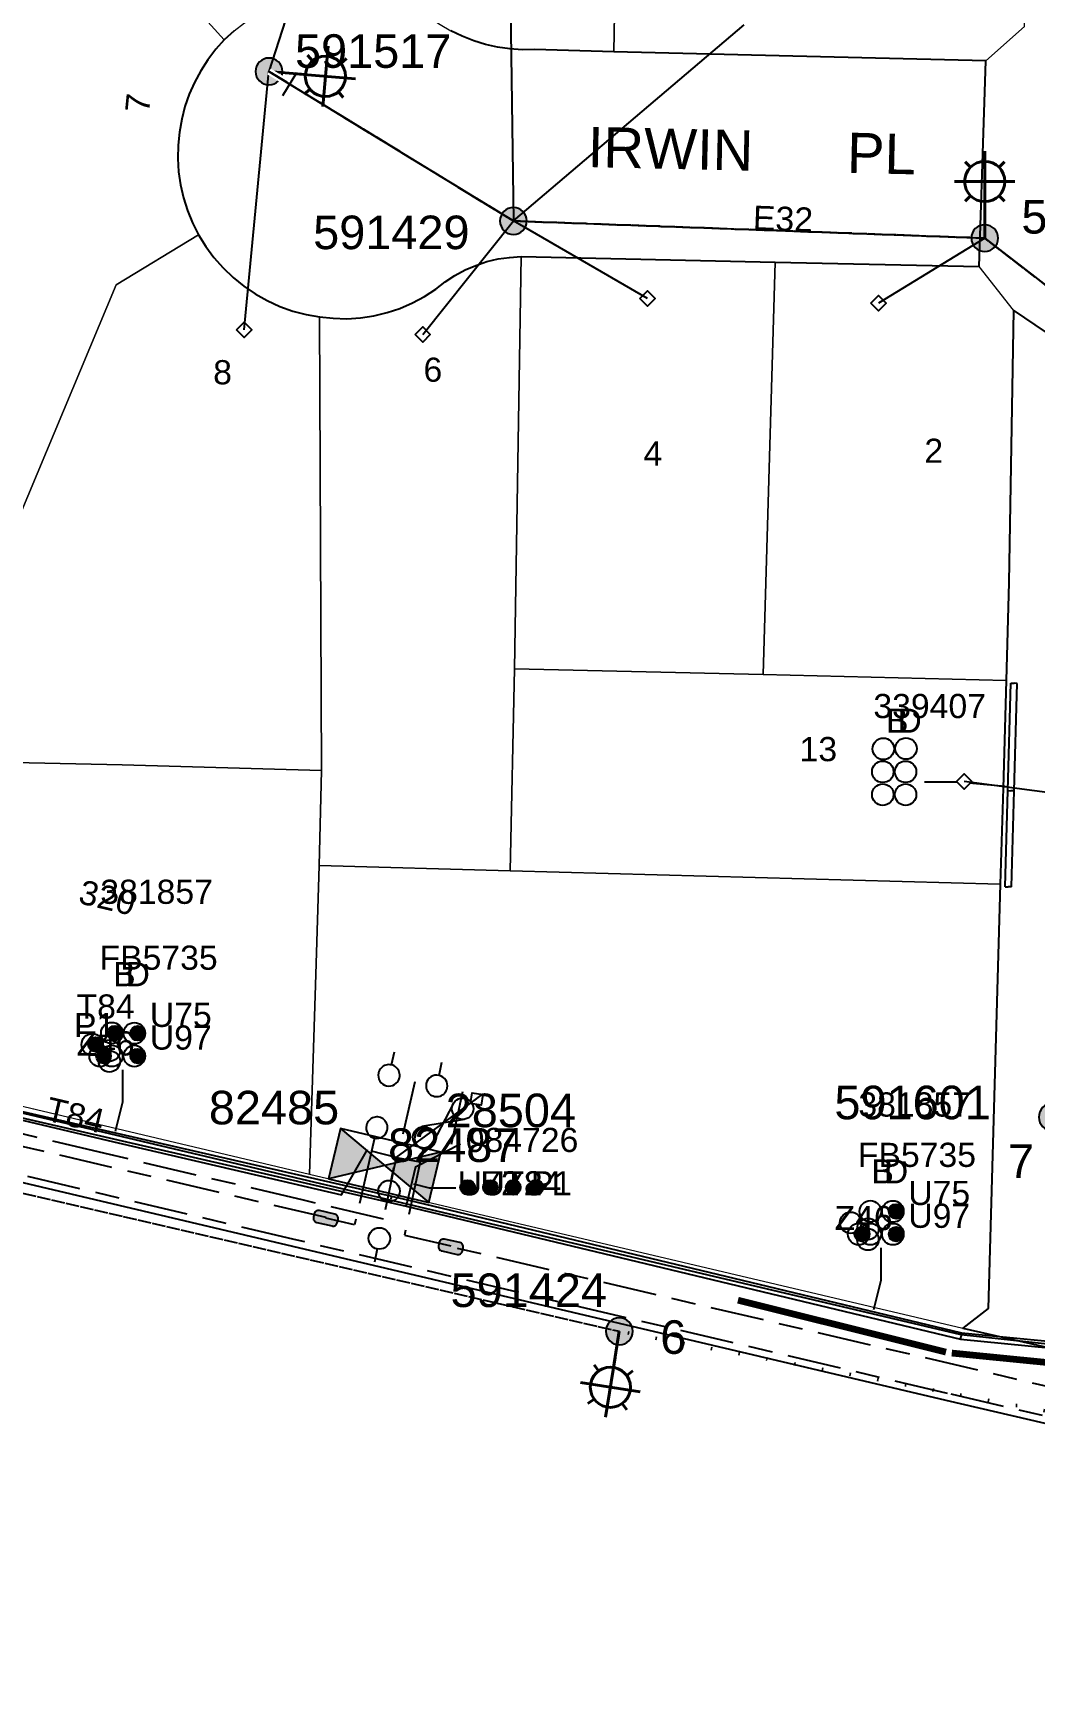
# Model space of a CAD drawing. Header units: metres. Extents: x 311639 to 313197, y 6256063 to 6257195.
# Drawn here: x 312360 to 312434.6, y 6256351.6 to 6256474.6 of the extents above; entities that cross this region are included whole.
import ezdxf
from ezdxf.enums import TextEntityAlignment as Align

# ---------------------------------------------------------------- set-up
doc = ezdxf.new("R2010")
doc.units = ezdxf.units.M
for name, pattern in [('Cable Exist OH', [1, 1, 0]), ('Cable Exist UG', [8.2, 4, -1.2, 1.8, -1.2]), ('Cable Remove', [2, 0, -2])]:
    doc.linetypes.add(name, pattern=pattern)
doc.layers.get('0').update_dxf_attribs({"color": 6})
for name, color, linetype in [('_User Duct Config', 6, 'Continuous'), ('Duct_SP_EXT', 7, 'Continuous'), ('Equip_HV_EXT', 7, 'Continuous'), ('Equip_LV_EXT', 7, 'Continuous'), ('Equip_SP_SL_EXT', 7, 'Continuous'), ('Mains_HV_EXT', 7, 'Continuous'), ('Mains_LV_EXT', 7, 'Continuous'), ('Mains_SL_EXT', 7, 'Continuous'), ('OH_Details_SP_MISC', 7, 'Continuous'), ('Services_SP_EXT', 7, 'Continuous'), ('Sub_SP_EXT', 7, 'Continuous'), ('SupportsOH_SP_TR_HV_LV_SL_EXT', 7, 'Continuous'), ('Trench_SP_EXT', 7, 'Continuous'), ('Trench_SP_NEW', 2, 'Continuous')]:
    doc.layers.add(name, color=color, linetype=linetype)
for name, color, linetype, lineweight in [('Cadastre Buildings_SP_EXT', 9, 'Continuous', 5), ('Cadastre Land Parcels_SP_EXT', 9, 'Continuous', 5), ('Cadastre Roads_SP_EXT', 9, 'Continuous', 5)]:
    doc.layers.add(name, color=color, linetype=linetype, lineweight=lineweight)
doc.layers.add('Features_HIDE', color=1, linetype='Continuous', plot=False)
doc.styles.add('iecARIAL', font='arial.ttf', dxfattribs={"height": 2})
doc.styles.add('POLE_LABEL', font='arial.ttf')
doc.styles.get("Standard").update_dxf_attribs({"font": 'arial.ttf'})
doc.styles.add('SWITCH_LABEL', font='arial.ttf', dxfattribs={"height": 2.5})
doc.linetypes.add('Cable E UG', pattern='A,6,-0.5,["E",Standard,S=1.7,R=0,X=0.5,Y=-1],-2.9', length=9.4)
doc.linetypes.add('Cable P UG', pattern='A,6,-0.5,["P",Standard,S=1.7,R=0,X=0.5,Y=-1],-2.9', length=9.4)
doc.linetypes.add('IE Trench HV', pattern='A,7,-0.2,["/",Standard,S=3,R=0,X=0.6,Y=-1.4],-2.5', length=9.7)

# ---------------------------------------------------------------- blocks, each defined once
blk = doc.blocks.new('SUB_PADMOUNT_EXT')
for points in [[(0, 0), (-3.84, 1.92), (-3.84, -1.92)], [(0, 0), (3.84, 1.92), (3.84, -1.92)]]:
    blk.add_hatch(color=256).paths.add_polyline_path(points)
for p, q in [((3.84, 1.92), (-3.84, -1.92)), ((-3.84, 1.92), (3.84, -1.92))]:
    blk.add_line(p, q)
blk.add_lwpolyline([(-3.84, -1.92), (3.84, -1.92), (3.84, 1.92), (-3.84, 1.92)], close=True)
for tag, height, flags, p in [('ASSET_NUM', 3.5, 8, (2, 2)), ('STREET_CODE', 0.2, 9, (1.5, 0)), ('CONSTRUCTED_VOLTAGE', 0.2, 9, (1.5, -0.2)), ('OPERATING_VOLTAGE', 0.2, 9, (1.5, -0.6)), ('ORIENTATION', 0.2, 9, (1.5, -0.8)), ('OWNED_BY', 0.2, 9, (1.5, -1)), ('OPERATED_BY', 0.2, 9, (1.5, -1.2)), ('NO_PHASES', 0.2, 9, (1.5, -0.4)), ('SECONDARY_VOLTAGE', 0.2, 9, (1.5, -1.6)), ('STATE', 0.2, 9, (1.5, -1.8)), ('SUBSTATION_TYPE', 0.2, 9, (1.5, -2.2)), ('MAINTAINED_BY', 0.2, 9, (1.5, -1.4)), ('PARENT', 0.2, 9, (1.5, -2)), ('USAGE', 0.2, 9, (1.5, -2.4)), ('STREETNAME', 0.2, 9, (1.5, -3)), ('SUBURB', 0.2, 9, (1.5, -3.2)), ('Z', 0.2, 1, (1.5, -3.6)), ('LEGEND', 0.2, 9, (1.5, -2.6)), ('LOCATION', 0.2, 9, (1.5, -2.8)), ('NOTES', 0.2, 9, (1.5, -3.4))]:
    blk.add_attdef(tag, text='', height=height, dxfattribs=dict(flags=flags)).set_placement(p, align=Align.MIDDLE_LEFT)
blk = doc.blocks.new('DUCT_EXT')
blk.add_circle((0, 0.8), 0.8)
at = {"flags": 1}
blk.add_attdef('Z', (0, 0), '', height=0.2, dxfattribs=at)
at = {"flags": 9}
for tag, p in [('DUCT_CODE', (0, 0)), ('XSECT_TYPE', (0, -0.2)), ('STATE', (0, -0.6)), ('FB_REFERENCE', (0, -0.4)), ('NOTES', (0, -0.8))]:
    blk.add_attdef(tag, text='', height=0.2, dxfattribs=at).set_placement(p, align=Align.MIDDLE_LEFT)
blk = doc.blocks.new('SL_LANTERN_EXT')
at = {"lineweight": 40}
for p, q in [((0, 1.97), (0, 6.47)), ((-1.46, 5.68), (-1.06, 5.28)), ((1.46, 5.68), (1.06, 5.28)), ((-2.25, 4.22), (2.25, 4.22)), ((-1.46, 2.76), (-1.06, 3.16)), ((0, 0), (0, 2.72)), ((1.46, 2.76), (1.06, 3.16))]:
    blk.add_line(p, q, dxfattribs=at)
blk.add_circle((0, 4.22), 1.5, dxfattribs=at)
at = {"style": 'iecARIAL', "flags": 9}
blk.add_attdef('ASSET_NUM', (1.5, 1.5), '', height=2.5, dxfattribs=at)
for tag, p, height, flags in [('CONSTRUCTED_VOLTAGE', (0.98, -0.65), 0.2, 9), ('CONTROL_TYPE', (0.98, -0.85), 0.2, 9), ('LANTERN_PURPOSE', (0.98, -1.05), 0.2, 9), ('LANTERN_TYPE', (0.98, -1.25), 0.2, 9), ('LNUMBER', (2.18, -3.25), 2.5, 8), ('OPERATING_VOLTAGE', (0.98, -1.65), 0.2, 9), ('ORIENTATION', (0.98, -1.85), 0.2, 9), ('OWNED_BY', (0.98, -2.05), 0.2, 9), ('STATE', (0.98, -2.25), 0.2, 9), ('NO_PHASES', (0.98, -1.45), 0.2, 9), ('USAGE', (0.98, -2.45), 0.2, 9), ('CEXIST', (0.98, -2.65), 0.2, 9), ('CNEW', (0.98, -2.85), 0.2, 9), ('CNUMBER', (0.98, -3.05), 0.2, 9), ('CREMOVE', (0.98, -3.25), 0.2, 9), ('CREPLACE', (0.98, -3.45), 0.2, 9), ('LKINGHEIGHT', (0.98, -3.65), 0.2, 9), ('LBRACKET', (0.98, -3.85), 0.2, 9), ('LBRACKETVOCAB', (0.98, -4.05), 0.2, 9), ('LCATEGORY', (0.98, -4.25), 0.2, 9), ('LCHARGE1', (0.98, -4.45), 0.2, 9), ('LCHARGE1PERCENT', (0.98, -4.65), 0.2, 9), ('LCHARGE2', (0.98, -4.85), 0.2, 9), ('LCHARGE2PERCENT', (0.98, -5.05), 0.2, 9), ('LCHARGE3', (0.98, -5.25), 0.2, 9), ('LCHARGE3PERCENT', (0.98, -5.45), 0.2, 9), ('LEXIST', (0.98, -5.65), 0.2, 9), ('LLAMP', (0.98, -5.85), 0.2, 9), ('LLAMPVOCAB', (0.98, -6.05), 0.2, 9), ('LMAST', (0.98, -6.25), 0.2, 9), ('LMASTVOCAB', (0.98, -6.45), 0.2, 9), ('LNEW', (0.98, -6.65), 0.2, 9), ('LANTNUMBER', (0.98, -6.85), 0.2, 9), ('LOUTREACH', (0.98, -7.25), 0.2, 9), ('LOUTREACHVOCAB', (0.98, -7.45), 0.2, 9), ('LRATECODE', (0.98, -7.65), 0.2, 9), ('LREMOVE', (0.98, -7.85), 0.2, 9), ('LREPLACE', (0.98, -8.05), 0.2, 9), ('LTYPE', (0.98, -8.25), 0.2, 9), ('LTYPEVOCAB', (0.98, -8.45), 0.2, 9), ('LEGEND', (0.98, -8.65), 0.2, 9), ('STREETNAME', (0.98, -9.25), 0.2, 9), ('SUBURB', (0.98, -9.45), 0.2, 1), ('LOCATION', (0.98, -8.85), 0.2, 9), ('NOTES', (0.98, -9.05), 0.2, 9)]:
    blk.add_attdef(tag, p, '', height=height, dxfattribs=dict(flags=flags))
blk = doc.blocks.new('CCP_EXT')
at = {"flags": 9}
for tag, p in [('STATE', (0, -1.8)), ('LEGEND', (0, -1.4)), ('LIFE_SUPPORT', (0, -1.6)), ('NOTES', (0, -2))]:
    blk.add_attdef(tag, text='', height=0.2, dxfattribs=at).set_placement(p, align=Align.MIDDLE_LEFT)
blk.add_wipeout([(0, 0.57), (0.57, 0), (0, -0.57), (-0.57, 0)])
blk.add_lwpolyline([(-0.57, 0), (0, 0.57), (0.57, 0), (0, -0.57), (-0.57, 0)])
at = {"flags": 1}
blk.add_attdef('Z', (0, 0), '', height=0.2, dxfattribs=at)
at = {"flags": 9}
for tag, p in [('CCP_TYPE', (0, 0)), ('CONSTRUCTED_VOLTAGE', (0, -0.2)), ('OPERATING_VOLTAGE', (0, -0.6)), ('ORIENTATION', (0, -0.8)), ('OWNED_BY', (0, -1)), ('NO_PHASES', (0, -0.4)), ('USAGE', (0, -1.2))]:
    blk.add_attdef(tag, text='', height=0.2, dxfattribs=at).set_placement(p, align=Align.MIDDLE_LEFT)
blk = doc.blocks.new('POLE_EXT')
blk.add_hatch(color=256).paths.add_polyline_path([(-1, 0, 1), (1, 0, 1)])
blk.add_lwpolyline([(-1, 0, 1), (1, 0, 1)], format="xyb", close=True)
for tag, height, flags, p in [('pNumber', 2.5, 8, (-17.84, 2.07)), ('OWNED_BY', 0.2, 9, (1.35, -0.4)), ('SPECIAL_USE', 0.2, 9, (1.35, -0.8)), ('STATE', 0.2, 9, (1.35, -1)), ('PARENT', 0.2, 9, (1.35, -0.6)), ('USAGE', 0.2, 9, (1.35, -1.2)), ('cLV', 0.2, 9, (1.35, -1.4)), ('hDepth', 0.2, 9, (1.35, -1.6)), ('hDia', 0.2, 9, (1.35, -1.8)), ('cHV', 0.2, 9, (1.35, -2)), ('LBRACKET', 0.2, 9, (1.35, -2.2)), ('LExisting', 0.2, 9, (1.35, -2.4)), ('cLinedev', 0.2, 9, (1.35, -3.4)), ('pExisting', 0.2, 9, (1.35, -3.8)), ('LANTNUMBER', 0.2, 9, (1.35, -2.6)), ('LOther', 0.2, 9, (1.35, -2.8)), ('LRemove', 0.2, 9, (1.35, -3)), ('LEGEND', 0.2, 9, (1.35, -3.2)), ('LOCATION', 0.2, 9, (1.35, -3.6)), ('pFooting', 0.2, 9, (1.35, -4.4)), ('pNew', 0.2, 9, (1.35, -4.6)), ('pRelocate', 0.2, 9, (1.35, -5)), ('PFNUMBER', 0.2, 9, (1.35, -4)), ('NEWPFNUMBER', 0.2, 9, (1.35, -4.2)), ('pRemove', 0.2, 9, (1.35, -5.2)), ('pReplace', 0.2, 9, (1.35, -5.4)), ('pStay', 0.2, 9, (1.35, -5.6)), ('pType', 0.2, 9, (1.35, -5.8)), ('cspan', 0.2, 9, (1.35, -6)), ('STREETNAME', 0.2, 9, (1.35, -6.2)), ('SUBURB', 0.2, 9, (1.35, -6.4)), ('OPERATED_BY', 0.2, 9, (1.36, -7.01)), ('NOTES', 0.2, 9, (1.35, -6.6)), ('MAINTAINED_BY', 0.2, 9, (1.36, -6.81))]:
    blk.add_attdef(tag, text='', height=height, dxfattribs=dict(flags=flags)).set_placement(p, align=Align.MIDDLE_LEFT)
at = {"style": 'POLE_LABEL'}
for tag, height, flags, p in [('ASSET_NUM', 2.5, 8, (2, 2)), ('STRUCTURE_PLANT_NUMBER', 0.2, 9, (1.35, 0.03)), ('STREET_CODE', 0.2, 9, (1.35, -0.2))]:
    blk.add_attdef(tag, text='', height=height, dxfattribs=dict(at, flags=flags)).set_placement(p, align=Align.MIDDLE_LEFT)
at = {"flags": 1}
blk.add_attdef('Z', (1.35, -7.33), '', height=0.2, dxfattribs=at)
blk = doc.blocks.new('HV_STJ_EXT')
h = blk.add_hatch(color=256)
edge = h.paths.add_edge_path()
edge.add_ellipse((-0.59, 0.13), major_axis=(0.226, 0.226), ratio=1, start_angle=45, end_angle=135)
edge.add_line((-0.91, 0.13), (-0.91, -0.13))
edge.add_ellipse((-0.59, -0.13), major_axis=(0.226, 0.226), ratio=1, start_angle=135, end_angle=225)
edge.add_line((-0.59, -0.45), (0.59, -0.45))
edge.add_ellipse((0.59, -0.13), major_axis=(-0.226, 0.226), ratio=1, start_angle=135, end_angle=225)
edge.add_line((0.91, -0.13), (0.91, 0.13))
edge.add_ellipse((0.59, 0.13), major_axis=(-0.226, 0.226), ratio=1, start_angle=225, end_angle=315)
edge.add_line((0.59, 0.45), (-0.59, 0.45))
blk.add_lwpolyline([(-0.91, 0.13), (-0.91, -0.13, 0.414214), (-0.59, -0.45), (0.59, -0.45, 0.414214), (0.91, -0.13), (0.91, 0.13, 0.414214), (0.59, 0.45), (-0.59, 0.45, 0.414214)], format="xyb", close=True)
for tag, flags, p in [('ORIENTATION', 9, (1.5, 0)), ('Z', 1, (1.5, -0.8)), ('USAGE', 9, (1.5, -0.2)), ('LEGEND', 9, (1.5, -0.4)), ('NOTES', 9, (1.5, -0.6))]:
    blk.add_attdef(tag, text='', height=0.2, dxfattribs=dict(flags=flags)).set_placement(p, align=Align.MIDDLE_LEFT)
blk = doc.blocks.new('LV_UG_DFUSE_OPEN_EXT')
for points in [[(1, 0), (0, 0)], [(6.2, 0.01), (7.2, 0.01)]]:
    blk.add_lwpolyline(points)
for centre in [(1.8, 0), (5.4, 0.01)]:
    blk.add_circle(centre, 0.8)
at = {"flags": 9}
for tag, p in [('ACTUAL_STATUS', (0, 0)), ('CONSTRUCTED_VOLTAGE', (0, -0.2)), ('OPERATING_VOLTAGE', (0, -0.6)), ('ORIENTATION', (0, -0.8)), ('STATE', (0, -1)), ('SWITCH_TYPE', (0, -1.2)), ('NO_PHASES', (0, -0.4)), ('USAGE', (0, -1.4)), ('NOTES', (0, -1.6))]:
    blk.add_attdef(tag, text='', height=0.2, dxfattribs=at).set_placement(p, align=Align.MIDDLE_LEFT)
at = {"flags": 1}
blk.add_attdef('Z', (0, 0), '', height=0.2, dxfattribs=at)
blk = doc.blocks.new('LV_UG_DFUSE_CLOSED_EXT')
for points in [[(1, 0), (0, 0)], [(5.04, 0.73), (2.16, -0.72)], [(5.05, -0.71), (2.16, 0.72)], [(6.2, 0.01), (7.2, 0.01)]]:
    blk.add_lwpolyline(points)
for centre in [(1.8, 0), (5.4, 0.01)]:
    blk.add_circle(centre, 0.8)
at = {"flags": 9}
for tag, p in [('ACTUAL_STATUS', (0, 0)), ('CONSTRUCTED_VOLTAGE', (0, -0.2)), ('OPERATING_VOLTAGE', (0, -0.6)), ('ORIENTATION', (0, -0.8)), ('STATE', (0, -1)), ('SWITCH_TYPE', (0, -1.2)), ('NO_PHASES', (0, -0.4)), ('USAGE', (0, -1.4)), ('NOTES', (0, -1.6))]:
    blk.add_attdef(tag, text='', height=0.2, dxfattribs=at).set_placement(p, align=Align.MIDDLE_LEFT)
at = {"flags": 1}
blk.add_attdef('Z', (0, 0), '', height=0.2, dxfattribs=at)
blk = doc.blocks.new('SWG_HOLEC_SU_EXT')
blk.add_line((1.8, -2), (5.8, -2))
for points in [[(1, 0), (0, 0)], [(6.6, 0), (7.6, 0)]]:
    blk.add_lwpolyline(points)
for points in [[(1.8, -0.8, 1), (1.8, 0.8, 1)], [(5.8, -0.8, 1), (5.8, 0.8, 1)]]:
    blk.add_lwpolyline(points, format="xyb", close=True)
at = {"style": 'SWITCH_LABEL', "flags": 8}
blk.add_attdef('ASSET_NUM', text='', height=2.5, rotation=179.9544, dxfattribs=at).set_placement((-2.4, 0), align=Align.MIDDLE_LEFT)
at = {"flags": 1}
blk.add_attdef('Z', (0, 0), '', height=0.2, dxfattribs=at)
at = {"flags": 9}
for tag, p in [('ACTUAL_STATUS', (0, -0.4)), ('CONSTRUCTED_VOLTAGE', (0, -0.6)), ('OPERATING_VOLTAGE', (0, -1)), ('ORIENTATION', (0, -1.2)), ('NO_PHASES', (0, -0.8)), ('OWNED_BY', (0, -1.4)), ('STATE', (0, -1.8)), ('SWITCH_TYPE', (0, -2)), ('PARENT', (0, -1.6)), ('USAGE', (0, -2.2)), ('LOCATION', (0, -2.4)), ('STREETNAME', (0, -2.6)), ('SUBURB', (0, -2.8)), ('NOTES', (0, -3))]:
    blk.add_attdef(tag, text='', height=0.2, dxfattribs=at).set_placement(p, align=Align.MIDDLE_LEFT)
at = {"style": 'SWITCH_LABEL', "flags": 9}
blk.add_attdef('STREET_CODE', text='', height=0.2, dxfattribs=at).set_placement((0, -0.2), align=Align.MIDDLE_LEFT)
blk = doc.blocks.new('End Shackle_EXT')
at = {"flags": 9}
for tag, p in [('OWNED_BY', (0, -1)), ('STATE', (0, -1.2)), ('USAGE', (0, -1.4)), ('NOTES', (0, -1.6))]:
    blk.add_attdef(tag, text='', height=0.2, dxfattribs=at).set_placement(p, align=Align.MIDDLE_LEFT)
blk.add_wipeout([(0, 0.25), (1.81, 0.25), (1.82, -0.25), (0, -0.25)])
blk.add_line((1.81, -1), (1.81, 1))
at = {"flags": 1}
blk.add_attdef('Z', (0, 0), '', height=0.2, dxfattribs=at)
at = {"flags": 9}
for tag, p in [('CONNECTOR_TYPE', (0, 0)), ('CONSTRUCTED_VOLTAGE', (0, -0.2)), ('OPERATING_VOLTAGE', (0, -0.6)), ('ORIENTATION', (0, -0.8)), ('NO_PHASES', (0, -0.4))]:
    blk.add_attdef(tag, text='', height=0.2, dxfattribs=at).set_placement(p, align=Align.MIDDLE_LEFT)
blk = doc.blocks.new('CABLE_LARGE_EXT')
h = blk.add_hatch(color=256)
edge = h.paths.add_edge_path()
edge.add_arc((0, 0.55), 0.55, 0, 360)
blk.add_circle((0, 0.55), 0.55)
at = {"flags": 1}
blk.add_attdef('Z', (0, 0), '', height=0.2, dxfattribs=at)
at = {"flags": 9}
for tag, p in [('COND_CODE', (0, 0)), ('STATE', (0, -0.4)), ('XSECT_SIZE', (0, -0.6)), ('FB_REFERENCE', (0, -0.2)), ('NOTES', (0, -0.8))]:
    blk.add_attdef(tag, text='', height=0.2, dxfattribs=at).set_placement(p, align=Align.MIDDLE_LEFT)

msp = doc.modelspace()

# ---------------------------------------------------------------- linework, layer by layer
at = {"layer": '_User Duct Config'}
for points in [[(312426.39, 6256418.81), (312428.94, 6256418.81), (312432.42, 6256418.51)], [(312366.64, 6256397.36), (312366.64, 6256394.95), (312366.09, 6256392.76)], [(312366.64, 6256397.36), (312366.64, 6256394.95), (312366.09, 6256392.76)], [(312391.48, 6256388.55), (312389.52, 6256388.55), (312388.34, 6256388.84)], [(312423.15, 6256384.09), (312423.15, 6256381.67), (312422.6, 6256379.48)]]:
    msp.add_lwpolyline(points, dxfattribs=at)
at = {"layer": 'Cadastre Land Parcels_SP_EXT', "linetype": 'Continuous'}
msp.add_lwpolyline([(312358.33, 6256437.08), (312366.17, 6256455.84), (312372.31, 6256459.58), (312371.86, 6256460.47), (312371.49, 6256461.39), (312371.18, 6256462.33), (312370.96, 6256463.3), (312370.82, 6256464.28), (312370.76, 6256465.27), (312370.79, 6256466.26), (312370.88, 6256467.23), (312371.06, 6256468.19), (312371.3, 6256469.13), (312371.62, 6256470.05), (312372.02, 6256470.94), (312372.47, 6256471.8), (312373, 6256472.62), (312373.59, 6256473.4), (312374.23, 6256474.11), (312369.63, 6256479.19), (312375.7, 6256517.88), (312375.7, 6256517.88), (312368.24, 6256520.29), (312358.73, 6256523.6)], dxfattribs=at)
for points in [[(312403.88, 6256511.06), (312392.33, 6256523.02), (312389.33, 6256519.09), (312387.9, 6256476.68), (312389.12, 6256476.01), (312390.32, 6256475.24), (312391.12, 6256474.78), (312391.95, 6256474.38), (312392.81, 6256474.04), (312393.69, 6256473.77), (312394.59, 6256473.57), (312395.51, 6256473.44), (312396.43, 6256473.37), (312397.35, 6256473.38), (312403.26, 6256473.21), (312403.59, 6256492.83), (312403.88, 6256511.06)], [(312387.9, 6256476.68), (312389.33, 6256519.09), (312386.22, 6256515.53), (312382.43, 6256515.06), (312375.87, 6256517.83), (312375.7, 6256517.88), (312369.63, 6256479.19), (312374.23, 6256474.11), (312374.96, 6256474.78), (312375.74, 6256475.38), (312376.57, 6256475.91), (312377.43, 6256476.38), (312378.33, 6256476.78), (312379.25, 6256477.1), (312380.2, 6256477.36), (312381.16, 6256477.54), (312382.13, 6256477.65), (312383.11, 6256477.67), (312384.09, 6256477.63), (312385.07, 6256477.51), (312386.03, 6256477.31), (312386.97, 6256477.04), (312387.9, 6256476.68)], [(312434.34, 6256492.01), (312403.59, 6256492.83), (312403.26, 6256473.21), (312430.98, 6256472.53), (312433.85, 6256475.1), (312434.34, 6256492.01)], [(312381.32, 6256453.46), (312380.32, 6256453.64), (312379.33, 6256453.9), (312378.36, 6256454.25), (312377.43, 6256454.68), (312376.53, 6256455.18), (312375.68, 6256455.76), (312374.88, 6256456.4), (312374.14, 6256457.12), (312373.46, 6256457.89), (312372.85, 6256458.71), (312372.31, 6256459.58), (312366.17, 6256455.84), (312358.33, 6256437.08), (312358.55, 6256420.25), (312366.62, 6256420.08), (312381.48, 6256419.67), (312381.32, 6256453.46)], [(312395.85, 6256427.24), (312396.35, 6256457.96), (312395.49, 6256457.9), (312394.63, 6256457.78), (312393.79, 6256457.58), (312392.96, 6256457.3), (312392.17, 6256456.96), (312391.4, 6256456.55), (312390.68, 6256456.07), (312390, 6256455.53), (312389.15, 6256454.98), (312388.25, 6256454.5), (312387.32, 6256454.1), (312386.36, 6256453.79), (312385.37, 6256453.55), (312384.37, 6256453.4), (312383.36, 6256453.33), (312382.34, 6256453.36), (312381.32, 6256453.46), (312381.48, 6256419.67), (312381.29, 6256412.59), (312395.52, 6256412.19), (312395.85, 6256427.24)], [(312415.28, 6256457.53), (312396.35, 6256457.96), (312395.85, 6256427.24), (312414.37, 6256426.81), (312415.28, 6256457.53)], [(312433.04, 6256453.97), (312430.48, 6256457.22), (312415.28, 6256457.53), (312414.37, 6256426.81), (312432.48, 6256426.36), (312432.68, 6256433.68), (312433.04, 6256453.97)], [(312432.48, 6256426.36), (312414.37, 6256426.81), (312395.85, 6256427.24), (312395.52, 6256412.19), (312432.04, 6256411.19), (312432.25, 6256418.35), (312432.48, 6256426.36)], [(312358.55, 6256420.25), (312339.89, 6256420.7), (312339.35, 6256417.98), (312338.05, 6256399.64), (312365.81, 6256393.08), (312380.58, 6256389.59), (312381.04, 6256404.47), (312381.29, 6256412.59), (312381.48, 6256419.67), (312366.62, 6256420.08), (312358.55, 6256420.25)]]:
    msp.add_lwpolyline(points, close=True, dxfattribs=at)
at = {"layer": 'Duct_SP_EXT'}
for p, q in [((312432.6, 6256418.17), (312432.83, 6256426.18)), ((312432.83, 6256426.18), (312433.07, 6256426.17)), ((312433.31, 6256426.16), (312433.07, 6256426.17)), ((312433.08, 6256418.15), (312433.31, 6256426.16)), ((312432.4, 6256411.01), (312432.6, 6256418.17)), ((312432.6, 6256418.17), (312432.84, 6256418.16)), ((312433.08, 6256418.15), (312432.84, 6256418.16)), ((312432.88, 6256411), (312433.08, 6256418.15)), ((312432.4, 6256411.01), (312432.64, 6256411)), ((312432.88, 6256411), (312432.64, 6256411)), ((312344.23, 6256397.2), (312386.58, 6256387.49)), ((312344.34, 6256397.67), (312386.69, 6256387.96)), ((312386.58, 6256387.49), (312386.64, 6256387.72)), ((312386.58, 6256387.49), (312387.77, 6256387.2)), ((312386.69, 6256387.96), (312386.64, 6256387.72)), ((312386.69, 6256387.96), (312387.88, 6256387.67)), ((312387.77, 6256387.2), (312387.82, 6256387.44)), ((312387.77, 6256387.2), (312387.82, 6256387.44)), ((312387.77, 6256387.2), (312429.08, 6256377.3)), ((312387.88, 6256387.67), (312387.82, 6256387.44)), ((312387.88, 6256387.67), (312387.82, 6256387.44)), ((312387.88, 6256387.67), (312429.16, 6256377.77)), ((312429.08, 6256377.3), (312429.12, 6256377.53)), ((312429.08, 6256377.3), (312448.83, 6256375.35)), ((312429.16, 6256377.77), (312429.12, 6256377.53)), ((312429.16, 6256377.77), (312448.88, 6256375.83))]:
    msp.add_line(p, q, dxfattribs=at)
at = {"layer": 'Features_HIDE', "linetype": 'Cable E UG'}
msp.add_lwpolyline([(312342.29, 6256396.63), (312343.06, 6256397.43), (312343.06, 6256397.43), (312365.58, 6256392.1), (312382.95, 6256388.04), (312384.89, 6256391.42)], dxfattribs=at)
at = {"layer": 'Mains_HV_EXT', "linetype": 'Cable Exist UG'}
for points in [[(312381.83, 6256386.35), (312290.05, 6256407.85), (312291.42, 6256413.68), (312289.47, 6256414.13)], [(312387.03, 6256390.84), (312385.19, 6256391.3), (312383.93, 6256385.81), (312381.79, 6256386.3)], [(312387.03, 6256390.84), (312388.83, 6256390.5), (312387.65, 6256385.04), (312391.11, 6256384.24)]]:
    msp.add_lwpolyline(points, dxfattribs=at)
at = {"layer": 'Mains_LV_EXT', "linetype": 'Cable Exist OH'}
for points in [[(312430.89, 6256459.33), (312395.77, 6256460.61)], [(312449.45, 6256444.99), (312430.89, 6256459.33)]]:
    msp.add_lwpolyline(points, dxfattribs=at)
at = {"layer": 'Mains_LV_EXT', "linetype": 'Cable Exist UG'}
msp.add_lwpolyline([(312387.03, 6256390.84), (312386.08, 6256386.24), (312386.08, 6256386.24), (312380.12, 6256387.64), (312365.35, 6256391.13), (312342.2, 6256396.6)], dxfattribs=at)
at = {"layer": 'Mains_SL_EXT', "linetype": 'Cable Exist OH'}
for points in [[(312430.89, 6256459.33), (312449.45, 6256444.99)], [(312355.99, 6256388.91), (312403.66, 6256377.88)]]:
    msp.add_lwpolyline(points, dxfattribs=at)
at = {"layer": 'OH_Details_SP_MISC', "linetype": 'Cable Remove', "lineweight": 50, "flags": 128}
msp.add_lwpolyline([(312451.87, 6256368.87), (312403.66, 6256377.88)], dxfattribs=at)
at = {"layer": 'Services_SP_EXT'}
for points in [[(312380.25, 6256480.16), (312377.56, 6256471.75)], [(312395.55, 6256476.43), (312395.77, 6256460.61)], [(312395.77, 6256460.61), (312412.97, 6256475.23)]]:
    msp.add_lwpolyline(points, dxfattribs=at)
at = {"layer": 'Trench_SP_EXT', "linetype": 'Cable Exist UG'}
for points in [[(312388.47, 6256390.13), (312391.84, 6256391.86)], [(312388.47, 6256390.13), (312387.82, 6256387.44)]]:
    msp.add_lwpolyline(points, dxfattribs=at)
at = {"layer": 'Trench_SP_NEW', "linetype": 'IE Trench HV', "const_width": 0.5, "flags": 128}
for points in [[(312412.5, 6256380.2), (312428, 6256376.33)], [(312428.43, 6256376.26), (312446.29, 6256374.49)]]:
    msp.add_lwpolyline(points, dxfattribs=at)

# ---------------------------------------------------------------- block references
at = {"layer": '_User Duct Config'}
for name, p in [('DUCT_EXT', (312423.33, 6256420.48)), ('DUCT_EXT', (312425.02, 6256420.5)), ('DUCT_EXT', (312423.29, 6256418.77)), ('DUCT_EXT', (312424.99, 6256418.77)), ('DUCT_EXT', (312423.29, 6256417.07)), ('DUCT_EXT', (312424.99, 6256417.07)), ('CABLE_LARGE_EXT', (312392.36, 6256388.05)), ('CABLE_LARGE_EXT', (312394.06, 6256388.05)), ('CABLE_LARGE_EXT', (312395.76, 6256388.05)), ('CABLE_LARGE_EXT', (312397.46, 6256388.05))]:
    msp.add_blockref(name, p, dxfattribs=at)
at = {"layer": '_User Duct Config', "rotation": 90.0000000000002}
for name, p in [('DUCT_EXT', (312366.65, 6256400.1)), ('CABLE_LARGE_EXT', (312366.65, 6256400.1)), ('DUCT_EXT', (312368.33, 6256400.09)), ('CABLE_LARGE_EXT', (312368.33, 6256400.09)), ('DUCT_EXT', (312365.19, 6256399.25)), ('CABLE_LARGE_EXT', (312365.19, 6256399.25)), ('DUCT_EXT', (312365.78, 6256398.39)), ('DUCT_EXT', (312366.47, 6256398.79)), ('DUCT_EXT', (312366.65, 6256398.4)), ('DUCT_EXT', (312368.33, 6256398.39)), ('CABLE_LARGE_EXT', (312365.78, 6256398.39)), ('DUCT_EXT', (312366.47, 6256398)), ('CABLE_LARGE_EXT', (312368.33, 6256398.39)), ('DUCT_EXT', (312423.16, 6256386.82)), ('DUCT_EXT', (312424.84, 6256386.81)), ('CABLE_LARGE_EXT', (312424.84, 6256386.81)), ('DUCT_EXT', (312421.7, 6256385.97)), ('DUCT_EXT', (312422.29, 6256385.12)), ('CABLE_LARGE_EXT', (312422.29, 6256385.12)), ('DUCT_EXT', (312422.98, 6256385.51)), ('DUCT_EXT', (312423.16, 6256385.12)), ('DUCT_EXT', (312424.84, 6256385.12)), ('CABLE_LARGE_EXT', (312424.84, 6256385.12)), ('DUCT_EXT', (312422.98, 6256384.72))]:
    msp.add_blockref(name, p, dxfattribs=at)
at = {"layer": 'Equip_HV_EXT'}
ref = msp.add_blockref('SWG_HOLEC_SU_EXT', (312385.19, 6256391.3), dxfattribs=dict(at, rotation=76.94997145343345))
ref.add_attrib('ASSET_NUM', '82485', dxfattribs={"layer": '0', "height": 2.5, "style": 'SWITCH_LABEL'}).set_placement((312382.79, 6256392.55), align=Align.BOTTOM_RIGHT)
for p, rotation in [((312381.79, 6256386.3), 166.8392247110041), ((312391.11, 6256384.18), 347.6390581886649)]:
    msp.add_blockref('HV_STJ_EXT', p, dxfattribs=dict(at, rotation=rotation))
at = {"layer": 'Equip_LV_EXT', "rotation": 258.3031715235987}
msp.add_blockref('LV_UG_DFUSE_OPEN_EXT', (312386.87, 6256390.09), dxfattribs=at)
at = {"layer": 'Equip_SP_SL_EXT'}
for p, rotation in [((312377.56, 6256471.75), 265.0933197097119), ((312403.66, 6256377.88), 170.9589854391017)]:
    msp.add_blockref('SL_LANTERN_EXT', p, dxfattribs=dict(at, rotation=rotation))
msp.add_blockref('SL_LANTERN_EXT', (312430.89, 6256459.33), dxfattribs=at)
at = {"layer": 'Sub_SP_EXT'}
ref = msp.add_blockref('SUB_PADMOUNT_EXT', (312386.18, 6256390.24), dxfattribs=dict(at, rotation=346.7383758818435))
ref.add_attrib('ASSET_NUM', '28504', dxfattribs={"layer": '0', "height": 2.5}).set_placement((312395.58, 6256392.34), align=Align.BOTTOM_CENTER)
at = {"layer": 'SupportsOH_SP_TR_HV_LV_SL_EXT'}
ref = msp.add_blockref('POLE_EXT', (312377.56, 6256471.75), dxfattribs=at)
ref.add_attrib('ASSET_NUM', '591517', dxfattribs={"layer": '0', "height": 2.5, "style": 'POLE_LABEL'}).set_placement((312391.15, 6256471.27), align=Align.BOTTOM_RIGHT)
ref = msp.add_blockref('POLE_EXT', (312430.89, 6256459.33), dxfattribs=at)
ref.add_attrib('ASSET_NUM', '591602', dxfattribs={"layer": '0', "height": 2.5, "rotation": 359.9282, "style": 'POLE_LABEL'}).set_placement((312445.27, 6256460.91), align=Align.MIDDLE_RIGHT)
ref = msp.add_blockref('POLE_EXT', (312395.77, 6256460.61), dxfattribs=at)
ref.add_attrib('ASSET_NUM', '591429', dxfattribs={"layer": '0', "height": 2.5, "style": 'POLE_LABEL'}).set_placement((312380.85, 6256461.01), align=Align.TOP_LEFT)
ref = msp.add_blockref('POLE_EXT', (312435.91, 6256393.84), dxfattribs=at)
ref.add_attrib('ASSET_NUM', '591601', dxfattribs={"layer": '0', "height": 2.5, "style": 'POLE_LABEL'}).set_placement((312431.34, 6256394.93), align=Align.MIDDLE_RIGHT)
ref.add_attrib('PNUMBER', '7', (312432.62, 6256389.31), dxfattribs={"height": 2.5})
ref = msp.add_blockref('POLE_EXT', (312403.66, 6256377.88), dxfattribs=at)
ref.add_attrib('ASSET_NUM', '591424', dxfattribs={"layer": '0', "height": 2.5, "style": 'POLE_LABEL'}).set_placement((312402.74, 6256380.94), align=Align.MIDDLE_RIGHT)
ref.add_attrib('PNUMBER', '6', (312406.71, 6256376.2), dxfattribs={"height": 2.5})

# ---------------------------------------------------------------- texts
at = {"layer": '_User Duct Config'}
for s, p in [('339407', (312422.59, 6256423.57)), ('B', (312423.53, 6256422.48)), ('D', (312424.38, 6256422.48)), ('381857', (312364.99, 6256409.73)), ('FB5735', (312364.93, 6256404.82)), ('B', (312365.95, 6256403.59)), ('D', (312366.87, 6256403.59)), ('T84', (312363.22, 6256401.18)), ('U75', (312368.68, 6256400.56)), ('P1', (312363.03, 6256399.8)), ('U97', (312368.68, 6256398.87)), ('Z46', (312363.22, 6256398.43)), ('381857', (312421.47, 6256393.88)), ('FB5735', (312421.43, 6256390.13)), ('B', (312422.44, 6256388.9)), ('D', (312423.37, 6256388.9)), ('U72', (312391.62, 6256388.01)), ('U72', (312393.32, 6256388.01)), ('T84', (312395.02, 6256388.01)), ('P1', (312397.07, 6256388.01)), ('U75', (312425.19, 6256387.29)), ('Z46', (312419.69, 6256385.42)), ('U97', (312425.19, 6256385.59))]:
    msp.add_text(s, height=1.8, dxfattribs=at).set_placement(p)
at = {"layer": 'Cadastre Land Parcels_SP_EXT'}
for s, rotation, p in [('7', 84.2034, (312368.62, 6256468.61)), ('320', 346.6949, (312363.27, 6256409.8))]:
    msp.add_text(s, height=1.8, rotation=rotation, dxfattribs=at).set_placement(p)
for s, p in [('8', (312373.4, 6256448.44)), ('6', (312389.07, 6256448.63)), ('4', (312405.46, 6256442.38)), ('2', (312426.39, 6256442.59)), ('13', (312417.09, 6256420.36))]:
    msp.add_text(s, height=1.8, dxfattribs=at).set_placement(p)
at = {"layer": 'Cadastre Roads_SP_EXT'}
msp.add_text('IRWIN      PL', height=3, rotation=358.7142, dxfattribs=at).set_placement((312401.28, 6256464.63))
at = {"layer": 'Features_HIDE'}
msp.add_text('084726', height=1.8, dxfattribs=at).set_placement((312392.22, 6256391.24))
at = {"layer": 'Mains_LV_EXT'}
for s, rotation, p in [('E32', 357.9108, (312413.59, 6256459.96)), ('T84', 346.6943, (312360.81, 6256393.61))]:
    msp.add_text(s, height=1.8, rotation=rotation, dxfattribs=at).set_placement(p)

# ---------------------------------------------------------------- next in the draw order: block references
at = {"layer": 'Services_SP_EXT'}
for p in [(312405.77, 6256454.84), (312422.98, 6256454.48), (312375.71, 6256452.5), (312389.01, 6256452.15), (312429.35, 6256418.84)]:
    msp.add_blockref('CCP_EXT', p, dxfattribs=at)
at = {"layer": 'Services_SP_EXT', "rotation": 36.00000004871014}
msp.add_blockref('CCP_EXT', (312393.03, 6256395.2), dxfattribs=at)

# ---------------------------------------------------------------- next in the draw order: linework, layer by layer
at = {"layer": 'Cadastre Buildings_SP_EXT', "linetype": 'Continuous'}
msp.add_lwpolyline([(312431.14, 6256379.59), (312432.04, 6256411.19), (312395.52, 6256412.19), (312381.29, 6256412.58), (312381.04, 6256404.47), (312380.58, 6256389.59), (312429.25, 6256378.12), (312431.14, 6256379.59)], close=True, dxfattribs=at)
at = {"layer": 'Features_HIDE', "linetype": 'Continuous'}
msp.add_lwpolyline([(312374.96, 6256474.78), (312374.23, 6256474.11), (312373.59, 6256473.4), (312373, 6256472.62), (312372.47, 6256471.8), (312372.02, 6256470.94), (312371.62, 6256470.05), (312371.3, 6256469.13), (312371.06, 6256468.19), (312370.88, 6256467.23), (312370.79, 6256466.26), (312370.76, 6256465.27), (312370.82, 6256464.28), (312370.96, 6256463.3), (312371.18, 6256462.33), (312371.49, 6256461.39), (312371.86, 6256460.47), (312372.31, 6256459.58), (312372.85, 6256458.71), (312373.46, 6256457.89), (312374.14, 6256457.12), (312374.88, 6256456.4), (312375.68, 6256455.76), (312376.53, 6256455.18), (312377.43, 6256454.68), (312378.36, 6256454.25), (312379.33, 6256453.9), (312380.32, 6256453.64), (312381.32, 6256453.46), (312382.34, 6256453.36), (312383.36, 6256453.33), (312384.37, 6256453.4), (312385.37, 6256453.55), (312386.36, 6256453.79), (312387.32, 6256454.1), (312388.25, 6256454.5), (312389.15, 6256454.98), (312390, 6256455.53), (312390.68, 6256456.07), (312391.4, 6256456.55), (312392.17, 6256456.96), (312392.96, 6256457.3), (312393.79, 6256457.58), (312394.63, 6256457.78), (312395.49, 6256457.9), (312396.35, 6256457.96), (312415.28, 6256457.53), (312430.48, 6256457.22), (312430.73, 6256464.87), (312430.98, 6256472.53), (312403.26, 6256473.21), (312397.35, 6256473.38), (312396.43, 6256473.37), (312395.51, 6256473.44), (312394.59, 6256473.57), (312393.69, 6256473.77), (312392.81, 6256474.04), (312391.95, 6256474.38), (312391.12, 6256474.78)], dxfattribs=at)
msp.add_lwpolyline([(312451.51, 6256374.82), (312452.21, 6256398.72), (312453.39, 6256440.18), (312433.04, 6256453.97), (312432.68, 6256433.68), (312432.48, 6256426.36), (312432.25, 6256418.35), (312432.04, 6256411.19), (312431.14, 6256379.59), (312429.25, 6256378.12), (312438.03, 6256376.12), (312453.06, 6256372.69), (312451.51, 6256374.82)], close=True, dxfattribs=at)
at = {"layer": 'Features_HIDE', "linetype": 'Cable E UG'}
msp.add_lwpolyline([(312102.4, 6256318.22), (312100.51, 6256310.12), (312194.01, 6256318.45), (312197.39, 6256333.74), (312198.4, 6256336.44), (312208.67, 6256382.9), (312217.18, 6256418.32), (312222.7, 6256417.02), (312225.72, 6256418.36), (312287.08, 6256403.93), (312289.67, 6256405.37), (312319.96, 6256398.24), (312379.32, 6256384.23), (312427.99, 6256372.76), (312448.73, 6256367.94), (312449.72, 6256398.78), (312450.96, 6256442.91), (312451.19, 6256445.74), (312468.2, 6256445.27), (312536.38, 6256443.32), (312538.11, 6256444.9)], dxfattribs=at)
at = {"layer": 'Mains_HV_EXT', "linetype": 'Cable Exist UG'}
for points in [[(312477.71, 6256445.5), (312468.21, 6256445.77), (312468.21, 6256445.77), (312450.73, 6256446.25), (312450.46, 6256442.93), (312449.22, 6256398.8), (312448.25, 6256368.56), (312428.11, 6256373.25), (312428.11, 6256373.25), (312379.44, 6256384.72), (312320.07, 6256398.73), (312320.07, 6256398.73), (312289.59, 6256405.9), (312289.13, 6256403.96), (312225.67, 6256418.89), (312222.65, 6256417.55), (312216.81, 6256418.92), (312216.81, 6256418.92), (312208.18, 6256383.01), (312194.02, 6256318.95), (312194.02, 6256318.95), (312101.15, 6256310.68), (312103.45, 6256320.53), (312105.78, 6256330.56)], [(312448.26, 6256416.35), (312447.68, 6256414.17), (312446.33, 6256371.24), (312391.11, 6256384.18)]]:
    msp.add_lwpolyline(points, dxfattribs=at)
at = {"layer": 'OH_Details_SP_MISC', "linetype": 'Cable P UG'}
msp.add_lwpolyline([(312446.82, 6256374.39), (312447.91, 6256373.78), (312447.91, 6256373.78), (312448.84, 6256373.62), (312450.98, 6256373.22), (312452.29, 6256372.66), (312451.4, 6256373.66), (312450.02, 6256375.36), (312429.14, 6256377.63), (312429.14, 6256377.63), (312380.47, 6256389.1), (312365.69, 6256392.59), (312337.94, 6256399.15), (312337.12, 6256399.34), (312337.12, 6256399.34), (312330.72, 6256400.82), (312326.68, 6256401.78), (312323.85, 6256402.46), (312321.1, 6256403.11), (312218.91, 6256427.16), (312217.47, 6256426.97), (312217.35, 6256425.87), (312207.11, 6256383.26), (312195.15, 6256329.15)], dxfattribs=at)
at = {"layer": 'Services_SP_EXT'}
for points in [[(312375.71, 6256452.5), (312377.56, 6256471.75)], [(312389.01, 6256452.15), (312395.77, 6256460.61)], [(312405.77, 6256454.84), (312395.77, 6256460.61)], [(312430.89, 6256459.33), (312422.98, 6256454.48)], [(312448.26, 6256416.35), (312429.35, 6256418.84)], [(312387.03, 6256390.84), (312393.03, 6256395.2)]]:
    msp.add_lwpolyline(points, dxfattribs=at)

# ---------------------------------------------------------------- next in the draw order: block references
at = {"layer": 'Equip_HV_EXT'}
ref = msp.add_blockref('SWG_HOLEC_SU_EXT', (312388.83, 6256390.5), dxfattribs=dict(at, rotation=77.76146474997311))
ref.add_attrib('ASSET_NUM', '82487', dxfattribs={"layer": '0', "height": 2.5, "style": 'SWITCH_LABEL'}).set_placement((312386.43, 6256391.75), align=Align.MIDDLE_LEFT)
at = {"layer": 'Equip_LV_EXT', "rotation": 36.00000004871014}
msp.add_blockref('LV_UG_DFUSE_CLOSED_EXT', (312387.63, 6256391.28), dxfattribs=at)

# ---------------------------------------------------------------- next in the draw order: block references
at = {"layer": 'Mains_LV_EXT', "rotation": 328.6173506056787}
msp.add_blockref('End Shackle_EXT', (312377.56, 6256471.75), dxfattribs=at)

# ---------------------------------------------------------------- next in the draw order: linework, layer by layer
at = {"layer": 'Mains_LV_EXT', "linetype": 'Cable Exist OH'}
msp.add_lwpolyline([(312395.77, 6256460.61), (312377.56, 6256471.75)], dxfattribs=at)
at = {"layer": 'Mains_SL_EXT', "linetype": 'Cable Exist OH'}
msp.add_lwpolyline([(312377.56, 6256471.75), (312395.77, 6256460.61), (312430.89, 6256459.33)], dxfattribs=at)
at = {"layer": 'OH_Details_SP_MISC', "linetype": 'Continuous', "flags": 128}
msp.add_lwpolyline([(312377.56, 6256471.75), (312395.77, 6256460.61), (312430.89, 6256459.33), (312449.45, 6256444.99), (312496.27, 6256446.07), (312538.07, 6256444.9), (312570.43, 6256443.94), (312599.35, 6256443.2), (312625.07, 6256442.53), (312629.97, 6256442.41)], dxfattribs=at)

doc.saveas('drawing.dxf')
